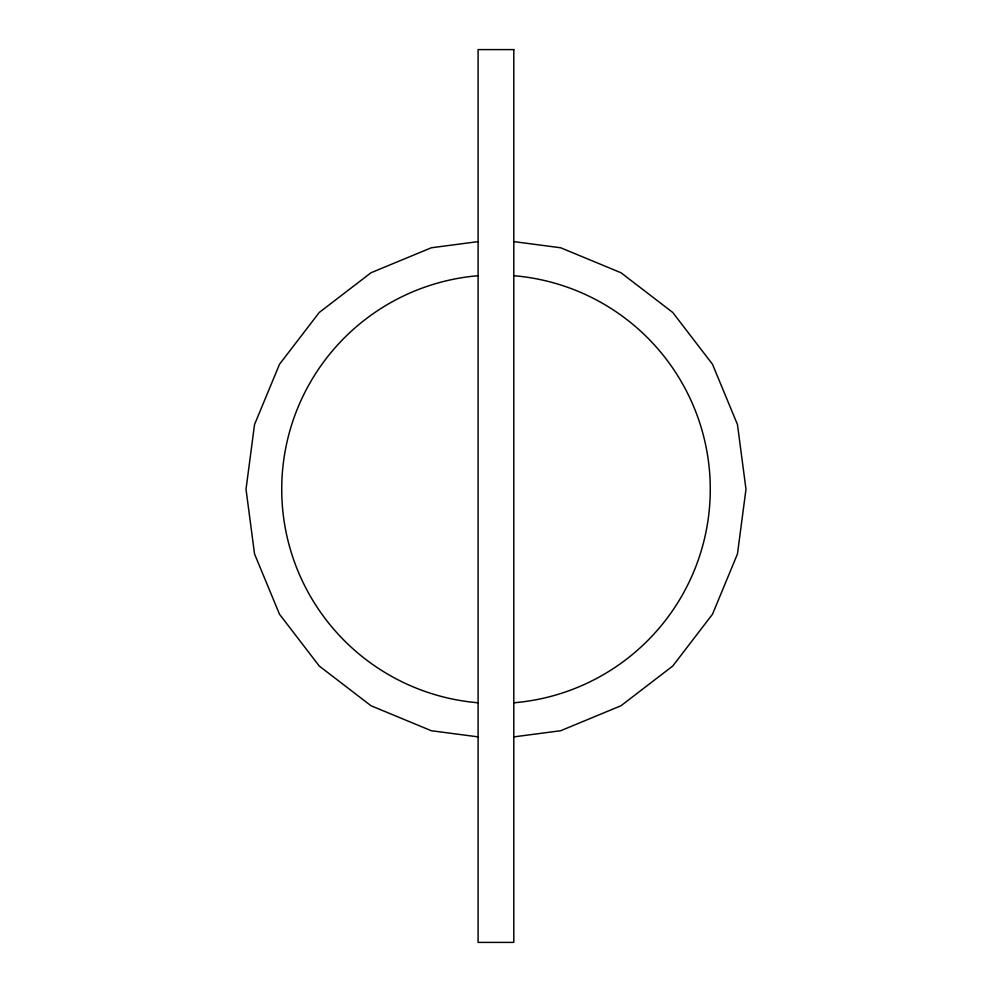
<?xml version="1.0" encoding="UTF-8"?>
<svg xmlns="http://www.w3.org/2000/svg" width="992" height="992" viewBox="0 0 992 992"><rect width="100%" height="100%" fill="white"/><g stroke="black" fill="none" stroke-linecap="round" stroke-linejoin="round"><path stroke-width="1.49" d="M477.946 241.639L431.297 247.777L371.008 272.75L319.238 312.48L279.508 364.262L254.535 424.551L246.016 489.254L254.535 553.945L279.508 614.246L319.238 666.016L371.008 705.746L431.297 730.72L477.946 736.858M514.054 736.858L560.703 730.72L620.992 705.746L672.762 666.016L712.492 614.246L737.465 553.945L745.984 489.254L737.465 424.551L712.492 364.262L672.762 312.48L620.992 272.75L560.703 247.777L514.054 241.639M514.116 275.739A214.272 214.272 0 0 1 710.272 489.254A214.272 214.272 0 0 1 514.116 702.758M477.884 702.758A214.272 214.272 0 0 1 281.728 489.254A214.272 214.272 0 0 1 477.884 275.739M513.806 49.6L478.094 49.6L478.094 942.4L513.806 942.4L513.806 49.6"/></g></svg>
